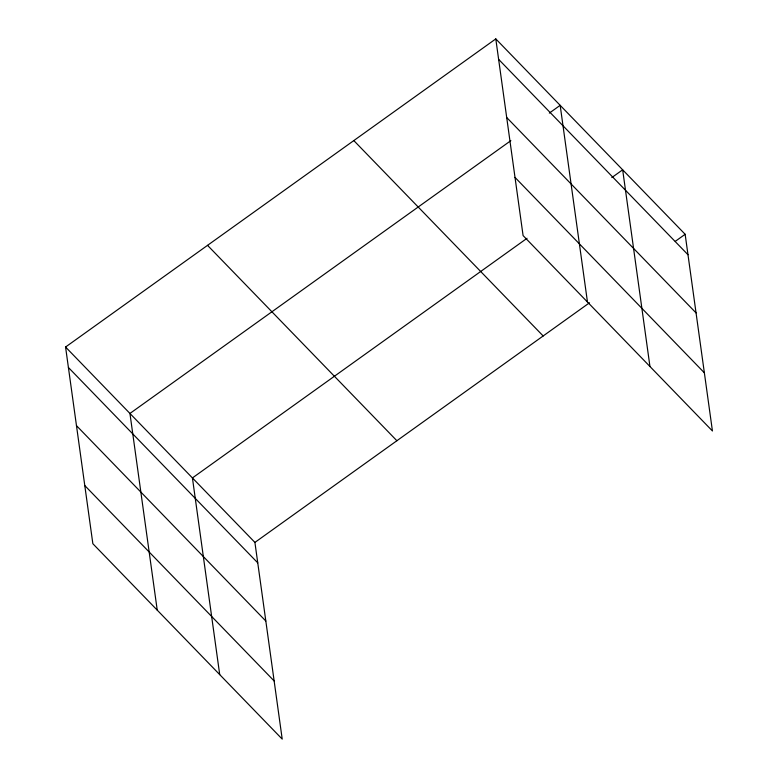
<?xml version="1.0" encoding="UTF-8"?>
<svg xmlns="http://www.w3.org/2000/svg" width="778" height="778" viewBox="0 0 778 778"><rect width="100%" height="100%" fill="white"/><g stroke="black" fill="none" stroke-linecap="round" stroke-linejoin="round"><path stroke-width="1.17" d="M65.566 347.027L254.912 542.412L282.21 739.1L92.854 543.715L65.566 347.027L495.79 38.9L685.146 234.285L712.434 430.973L523.088 235.588L495.79 38.9M510.874 140.633L129.945 413.458L157.234 610.146M549.326 113.102L560.17 105.331L587.468 302.02M527.027 238.301L192.429 477.935L219.717 674.623M611.809 177.578L622.663 169.808L649.951 366.496M254.912 542.412L589.51 302.778M675.285 241.345L685.146 234.285M498.63 59.352L687.985 254.737M506.702 117.507L696.047 312.892M515.017 177.423L704.362 372.808M353.815 140.585L543.17 335.97M207.541 245.352L396.887 440.737M68.406 367.479L257.751 562.864M76.468 425.634L265.823 621.029M84.783 485.56L274.138 680.945"/></g></svg>
